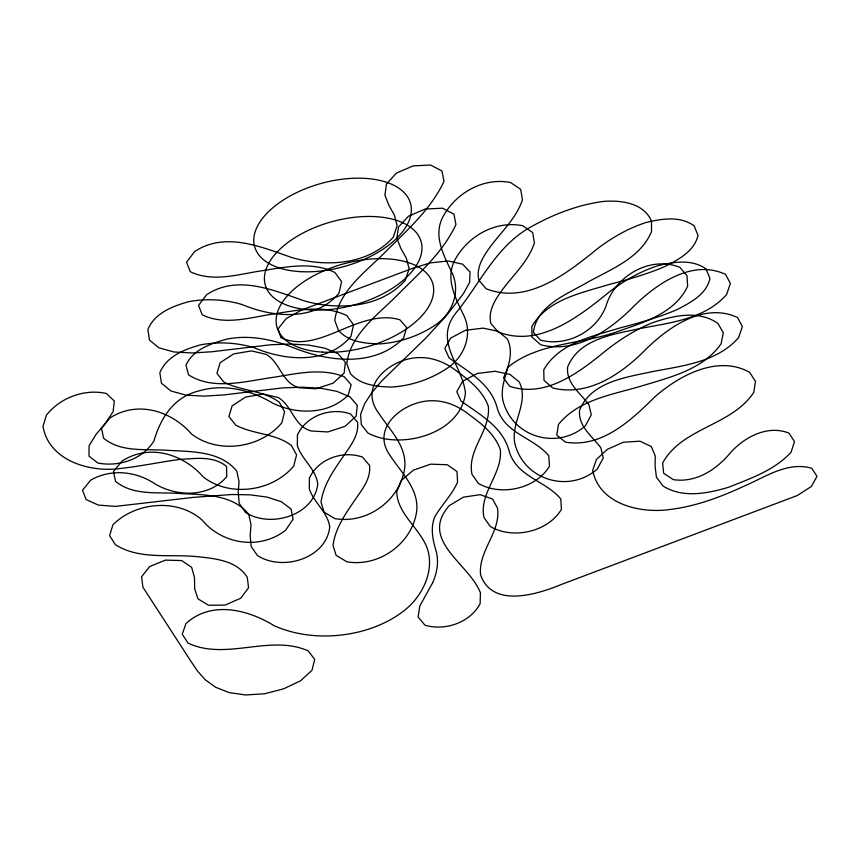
<?xml version="1.0" encoding="UTF-8"?>
<svg xmlns="http://www.w3.org/2000/svg" width="860" height="860" viewBox="0 0 860 860"><rect width="100%" height="100%" fill="white"/><g stroke="black" fill="none" stroke-linecap="round" stroke-linejoin="round"><path stroke-width="1.29" d="M432.623 582.8L419.777 606.074L418.111 617.071L424.969 625.209C445.222 631.165 470.044 622.651 480.149 603.623L480.428 592.841C469.571 563.934 418.605 540.295 449.221 505.68L463.389 497.177L480.159 494.65L492.694 499.101L497.564 508.357C500.821 532.394 478.031 550.905 480.589 574.899C492.511 608.783 537.769 594.217 561.913 584.262L797.166 495.586L811.335 486.513L817 476.354L811.775 468.313C787.706 461.196 765.572 476.935 744.362 486.029C720.841 496.972 696.245 506.207 670.37 509.453C640.7 513.807 599.183 504.39 592.701 470.323L596.41 459.455L607.418 449.296L623.403 442.233L639.926 441.18L651.289 446.512L655.255 455.983L655.116 466.819L656.459 477.246L662.952 485.964C682.711 498.51 707.554 493.479 728.624 487.254C750.683 478.45 774.451 470.248 790.974 452.371L794.533 441.664L788.975 433.096C767.84 424.711 744.975 436.719 730.71 452.414C716.875 469.431 696.105 483.083 673.316 479.633L663.64 473.258L662.641 463.024C682.098 427.302 731.935 425.937 753.812 392.257L755.456 381.356L749.576 372.272C717.778 354.61 679.4 375.315 654.901 396.815C631.079 420.336 601.85 448.081 565.504 442.147L556.775 435.096L558.462 424.485C578.587 399.427 612.761 394.665 641.818 385.914C670.252 377.26 703.061 369.531 721.099 343.806L723.303 332.723L717.939 323.435C698.492 309.74 672.918 315.674 652.116 322.887C635.045 329.842 619.447 339.786 605.074 351.278C578.93 372.67 545.304 398.212 509.711 386.301L503.519 378.002L507.83 367.338C538.317 342.269 581.145 344.537 617.039 331.734C643.13 322.575 675.068 313.395 687.624 286.219L687.022 275.705L679.83 267.299C649.633 255.345 614.32 276.425 605.752 306.827C595.916 331.831 566.546 346.956 540.553 340.119L533.415 332.454C536.629 305.096 567.804 293.969 588.509 281.736C611.783 268.911 640.592 257.796 651.547 231.566L651.482 221.009C643.549 202.842 621.242 200.1 603.741 201.401C578.619 204.626 554.592 213.817 532.512 226.029C496.671 244.799 480.503 283.112 455.95 312.933C433.257 341.205 462.325 364.962 465.443 392.923C461.1 433.988 400.244 450.575 367.908 433.01L361.34 424.668L360.587 414.456L364.769 403.437L372.133 392.289L381.399 381.26L425.797 338.087L446.017 316.082L463.443 293.636L469.625 282.402L470.044 271.975L462.637 264.192L448.253 260.999L430.226 262.891L411.671 268.664L301.935 309.912L286.262 318.555L278.081 328.81L280.897 337.658C303.15 348.236 327.252 335.464 348.074 327.112C364.393 320.597 382.324 314.459 399.857 319.769L406.651 327.552L403.544 338.044C374.584 367.768 327.638 361.684 292.486 347.332C271.599 339.259 248.97 334.594 226.685 339.173C211.119 343.613 193.306 349.224 185.986 365.113L188.544 374.82C213.57 390.967 246.53 380.905 273.91 377.26C296.99 373.552 321.704 367.682 344.258 376.777L351.138 384.785L348.192 395.052C328.681 414.928 296.582 414.767 272.738 403.146C250.475 389.86 223.729 383.302 198.338 391.085C173.634 397.169 160.551 418.111 153.951 440.976C142.405 459.53 118.637 467.13 97.782 463.002L88.978 456.09L89.096 445.749L96.03 434.429L105.511 423.088L113.079 411.714L114.337 401.05L106.479 393.536C84.603 388.516 60.297 397.621 46.44 415.144L43 426.345C48.73 460.605 89.773 472.656 120.034 468.528C139.944 466.356 159.53 462.164 179.353 459.476C195.188 458.573 213.377 455.456 226.556 466.496L226.718 476.623C208.883 498.133 175.236 497.048 153.166 482.696C134.504 470.936 110.102 468.947 90.698 480.116L82.517 490.264L86.129 499.542L98.309 505.089L115.562 506.389L193.231 497.381L231.695 494.511L250.056 494.822L266.944 497.069L281.285 501.681L291.099 509.077L293.099 519.193L285.692 530.147C260.376 550.196 222.557 544.627 202.261 520.203C177.504 498.037 135.837 501.917 112.918 524.761L109.607 535.651L115.358 544.659C139.385 559.957 169.388 553.926 196.338 556.581C214.452 558.505 236.683 560.226 247.261 577.329L248.551 587.724L240.714 598.248L225.159 605.085L208.561 605.268L197.961 598.861L194.661 588.767L194.5 577.673L191.673 567.407L181.739 560.57L165.475 560.118L149.769 566.461L141.567 576.78L142.889 587.154L191.371 661.985L197.66 671.251L205.4 679.894L215.666 687.269L229.104 692.579L245.691 694.966L264.461 693.784L283.542 688.86L300.613 680.787L312.019 670.23L314.717 659.373L308.095 650.805C269.664 633.992 226.137 661.082 188.018 643.097L182.245 634.218L185.921 623.661C211.119 600.226 248.207 609.536 274.469 625.919C301.269 637.496 331.637 638.593 359.802 631.681A73.079 38.947 -15.5 0 0 409.145 606.321C426.614 589.831 436.987 561.709 423.109 539.843C414.025 524.095 397.427 511.248 396.718 491.866L401.319 480.514L413.327 470.183L430.72 464.163L447.297 464.744L456.993 471.549L457.574 482.073C451.984 495.048 441.588 504.863 434.676 517.053C430.462 527.653 432.526 538.962 435.687 549.529A140.363 74.798 -15.5 0 1 432.623 582.8M297.442 434.977L297.356 445.76C302.021 459.724 315.749 468.872 317.77 483.933C314.201 515.645 270.158 528.502 245.444 512.366L239.22 503.358L238.209 492.651L239.037 481.492L236.758 471.162C220.031 450.264 189.963 451.79 165.711 450.21C144.878 448.909 120.862 452.446 103.608 438.213L101.469 428.366L109.983 417.938C137.707 400.169 171.248 410.8 191.662 434.128C218.332 454.424 260.655 448.286 281.8 422.851L284.606 411.714L279.392 402.308C263.138 389.967 241.434 391.386 223.793 381.99L216.924 373.369L220.16 362.705L233.694 353.901L251.561 350.901L266.417 354.438C280.381 362.941 282.08 383.055 299.097 387.817L315.878 388.785L333.175 383.141L344.161 372.982L345.344 362.232L337.98 353.654L324.671 348.139L308.364 345.043L290.228 344.043L271.061 344.72L211.625 351.783L192.221 352.976L174.021 351.987L158.896 347.816L149.447 340.044L147.877 329.498C154.725 313.062 172.408 306.278 188.34 301.752C206.217 298.345 224.621 299.344 242.058 304.537C273.19 317.619 315.072 321.683 339.001 293.142L341.603 281.682L334.959 272.534C312.459 261.408 286.595 266.869 262.945 270.599C239.166 273.953 213.248 282.833 190.307 271.706L186.534 262.246L194.672 251.518C225.46 231.275 261.375 247.024 292.379 257.753C326.241 267.277 368.607 265.063 393.3 237.145L397.137 225.621L394.396 215.107L388.903 205.325L384.893 195.134L386.505 183.932L396.438 173.096L413.144 165.894L430.645 165.034L441.965 171.011L443.975 181.342C431.183 209.044 407.361 229.889 386.151 251.206C366.381 271.427 338.765 290.4 334.798 320.393L338.431 330.466C348.891 342.129 365.285 343.591 380.012 343.892C399.427 342.517 418.218 336.292 434.483 325.575C452.715 314.115 461.605 290.4 451.07 270.793C443.362 254.657 433.719 236.134 442.19 218.3C454.617 193.575 482.922 177.042 510.646 182.535L520.698 189.372L522.45 199.713C516.473 217.924 501.939 231.222 490.705 246.207C483.513 256.022 475.827 267.449 478.848 280.22L486.126 288.745C527.373 304.945 566.944 273.48 597.27 248.852C612.105 237.478 628.488 228.169 646.322 222.428C662.007 218.698 680.045 215.731 694.063 225.793L698.008 235.307C694.396 251.27 678.798 259.29 665.479 266.256C647.064 274.265 627.703 279.65 608.31 284.714C580.844 293.12 547.175 299.688 531.781 326.671L532.039 337.195L540.746 344.774C576.426 353.933 610.138 330.294 634.035 306.042C656.986 283.392 692.59 258.925 725.539 274.372L730.376 283.413L726.678 294.421C705.522 318.63 671.466 322.64 641.635 328.208C614.943 334.078 579.156 338.27 567.611 367.08C565.987 383.216 580.317 393.095 588.885 404.651L591.271 414.864L585.37 425.818C558.441 449.554 515.312 438.288 504.024 404.297C495.973 382.152 518.3 360.351 507.228 338.754L498.004 331.293L483.051 328.122L465.346 330.315L450.64 338.109L444.803 348.515L449.081 357.878C467.786 371.359 490.781 383.71 497.134 407.737C504.293 433.73 533.608 437.342 548.788 455.811L549.465 466.185C535.92 488.91 500.821 496.575 478.289 483.32L472 474.354C466.797 449.823 490.823 430.752 488.351 406.371C483.051 391.558 470.56 381.173 458.176 372.251C446.974 363.103 433.429 357.104 418.755 357.599C392.149 358.125 357.964 384.269 378.024 412.209C389.612 430.065 408.672 447.232 404.286 470.71C398.363 501.735 365.962 524.181 334.841 518.601L324.156 512.216L321.038 502.272C323.306 484.9 333.766 470.291 343.409 456.198C350.342 446.028 359.114 435.375 357.566 422.271L350.579 413.983C331.025 406.984 306.203 415.606 297.442 434.977M309.417 478.128L309.32 488.91C313.997 502.874 327.724 512.033 329.745 527.094C326.166 558.796 282.123 571.653 257.419 555.517L251.184 546.509L250.174 535.802L251.002 524.643L248.723 514.323C231.996 493.425 201.928 494.941 177.676 493.361C156.843 492.06 132.827 495.596 115.573 481.374L113.434 471.517L121.948 461.089C149.683 443.319 183.212 453.951 203.637 477.279C230.297 497.575 272.62 491.447 293.765 466.002L296.571 454.875L291.368 445.458C275.114 433.128 253.399 434.547 235.758 425.141L228.889 416.53L232.125 405.866L245.659 397.051L263.525 394.052L278.382 397.589C292.357 406.103 294.045 426.205 311.062 430.967L327.843 431.946L345.139 426.291L356.126 416.132L357.308 405.382L349.945 396.815L336.647 391.289L320.339 388.204L302.193 387.204L283.037 387.881L223.589 394.944L204.185 396.127L185.986 395.138L170.871 390.977L161.422 383.194L159.842 372.66C166.69 356.223 184.373 349.429 200.305 344.914C218.193 341.506 236.586 342.495 254.033 347.687C285.154 360.77 327.036 364.844 350.966 336.303L353.567 324.833L346.924 315.695C324.435 304.569 298.56 310.019 274.921 313.75C251.142 317.103 225.212 325.994 202.272 314.857L198.509 305.408L206.647 294.679C237.424 274.426 273.351 290.175 304.354 300.903C338.216 310.428 380.571 308.213 405.275 280.306L409.113 268.782L406.371 258.258L400.878 248.486L396.868 238.284L398.47 227.094L408.403 216.247L425.109 209.044L442.61 208.195L453.94 214.172L455.94 224.492C443.158 252.195 419.325 273.039 398.115 294.367C378.346 314.588 350.729 333.551 346.763 363.543L350.396 373.616C360.867 385.291 377.25 386.753 391.988 387.054C411.392 385.667 430.193 379.454 446.447 368.725C464.679 357.265 473.57 333.551 463.046 313.943C455.327 297.818 445.684 279.285 454.166 261.451C466.593 236.736 494.898 220.203 522.622 225.696L532.673 232.533L534.415 242.875C528.438 261.075 513.904 274.372 502.681 289.358C495.489 299.173 487.792 310.6 490.813 323.371L498.09 331.906C539.338 348.096 578.909 316.641 609.235 292.002C624.07 280.629 640.453 271.319 658.287 265.589C673.971 261.859 692.01 258.892 706.028 268.954L709.973 278.468C706.361 294.421 690.763 302.451 677.443 309.406C659.039 317.426 639.668 322.801 620.286 327.864C592.809 336.271 559.15 342.85 543.756 369.821L544.004 380.356L552.711 387.935C588.39 397.094 622.103 373.455 646 349.203C668.962 326.553 704.555 302.086 737.504 317.523L742.341 326.574L738.643 337.582C717.487 361.781 683.431 365.79 653.6 371.369C626.918 377.239 591.121 381.421 579.575 410.241C577.952 426.366 592.282 436.246 600.85 447.813L603.236 458.014L597.345 468.979C570.406 492.705 527.288 481.439 515.989 447.458C507.938 425.302 530.276 403.512 519.193 381.904L509.969 374.444L495.016 371.273L477.311 373.466L462.615 381.26L456.767 391.676L461.057 401.039C479.751 414.52 502.745 426.861 509.098 450.887C516.269 476.881 545.573 480.503 560.763 498.961L561.44 509.335C547.885 532.071 512.786 539.736 490.264 526.471L483.976 517.505C478.762 492.973 502.799 473.903 500.316 449.522C495.016 434.708 482.535 424.335 470.151 415.412C458.939 406.253 445.394 400.255 430.72 400.749C404.114 401.276 369.94 427.42 389.988 455.37C401.588 473.215 420.637 490.393 416.262 513.861C410.327 544.896 377.938 567.342 346.806 561.763L336.131 555.366L333.013 545.433C335.271 528.051 345.741 513.442 355.384 499.348C362.307 489.19 371.09 478.525 369.531 465.421L362.554 457.133C342.989 450.145 318.168 458.767 309.417 478.128M300.129 271.631A80.894 43.108 -15.5 0 0 410.972 205.368A80.894 43.108 -15.5 0 0 286.595 197.994A80.894 43.108 -15.5 0 0 300.129 271.631M310.75 309.912A80.894 43.108 -15.5 0 0 421.594 243.649A80.894 43.108 -15.5 0 0 297.216 236.274A80.894 43.108 -15.5 0 0 310.75 309.912M322.457 352.106A80.894 43.108 -15.5 0 0 433.3 285.853A80.894 43.108 -15.5 0 0 308.912 278.468A80.894 43.108 -15.5 0 0 322.457 352.106"/></g></svg>
